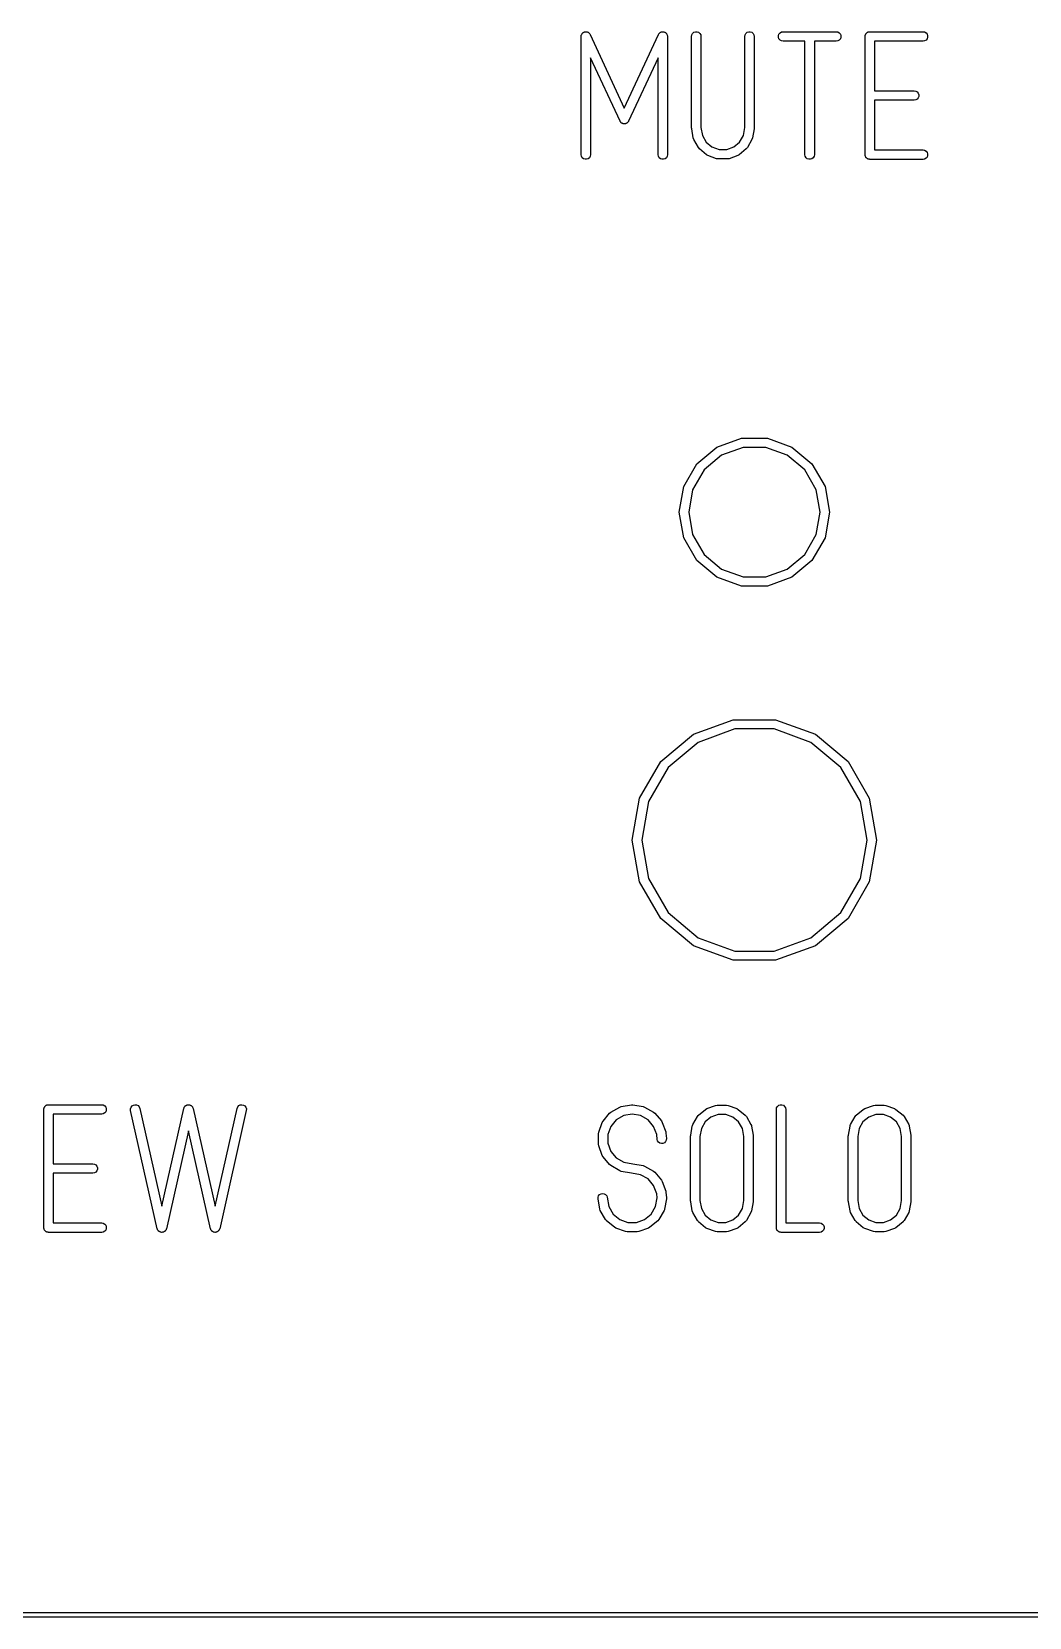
# Model space of a CAD drawing. Extents: x 10 to 493, y -203 to -71.
# Drawn here: x 121.76 to 143.02, y -203.25 to -169.47 of the extents above; entities that cross this region are included whole.
import ezdxf

# ---------------------------------------------------------------- set-up
doc = ezdxf.new("R2010")
doc.units = 0
doc.header["$MEASUREMENT"] = 0
doc.layers.add('BLACK', color=7, linetype='CONTINUOUS')

msp = doc.modelspace()

# ---------------------------------------------------------------- linework, layer by layer
at = {"layer": 'Black'}
for p, q in [((133.469, -169.569), (133.471, -169.556)), ((133.469, -172.089), (133.469, -169.569)), ((133.471, -169.556), (133.472, -169.543)), ((133.472, -169.543), (133.474, -169.539)), ((133.474, -169.539), (133.475, -169.535)), ((133.475, -169.535), (133.482, -169.523)), ((133.482, -169.523), (133.487, -169.512)), ((133.487, -169.512), (133.49, -169.508)), ((133.49, -169.508), (133.492, -169.505)), ((133.492, -169.505), (133.502, -169.496)), ((133.502, -169.496), (133.512, -169.487)), ((133.512, -169.487), (133.516, -169.485)), ((133.516, -169.485), (133.519, -169.482)), ((133.519, -169.482), (133.531, -169.478)), ((133.531, -169.478), (133.543, -169.472)), ((133.543, -169.472), (133.548, -169.472)), ((133.548, -169.472), (133.552, -169.471)), ((133.552, -169.471), (133.565, -169.471)), ((133.565, -169.471), (133.578, -169.469)), ((133.578, -169.469), (133.582, -169.471)), ((133.582, -169.471), (133.586, -169.471)), ((133.586, -169.471), (133.599, -169.475)), ((133.599, -169.475), (133.611, -169.478)), ((133.611, -169.478), (133.615, -169.481)), ((133.615, -169.481), (133.619, -169.482)), ((133.619, -169.482), (133.629, -169.491)), ((133.629, -169.491), (133.64, -169.498)), ((133.64, -169.498), (133.642, -169.502)), ((133.642, -169.502), (133.646, -169.505)), ((133.646, -169.505), (133.652, -169.516)), ((133.652, -169.516), (133.66, -169.527)), ((133.66, -169.527), (134.388, -171.096)), ((134.388, -171.096), (135.116, -169.527)), ((135.116, -169.527), (135.124, -169.516)), ((135.124, -169.516), (135.13, -169.505)), ((135.13, -169.505), (135.134, -169.502)), ((135.134, -169.502), (135.136, -169.498)), ((135.136, -169.498), (135.147, -169.491)), ((135.147, -169.491), (135.157, -169.482)), ((135.157, -169.482), (135.161, -169.481)), ((135.161, -169.481), (135.165, -169.478)), ((135.165, -169.478), (135.177, -169.475)), ((135.177, -169.475), (135.19, -169.471)), ((135.19, -169.471), (135.194, -169.471)), ((135.194, -169.471), (135.198, -169.469)), ((135.198, -169.469), (135.211, -169.471)), ((135.211, -169.471), (135.224, -169.471)), ((135.224, -169.471), (135.228, -169.472)), ((135.228, -169.472), (135.233, -169.472)), ((135.233, -169.472), (135.245, -169.478)), ((135.245, -169.478), (135.257, -169.482)), ((135.257, -169.482), (135.26, -169.485)), ((135.26, -169.485), (135.264, -169.487)), ((135.264, -169.487), (135.274, -169.496)), ((135.274, -169.496), (135.284, -169.505)), ((135.284, -169.505), (135.286, -169.508)), ((135.286, -169.508), (135.289, -169.512)), ((135.289, -169.512), (135.294, -169.523)), ((135.294, -169.523), (135.301, -169.535)), ((135.301, -169.535), (135.302, -169.539)), ((135.302, -169.539), (135.304, -169.543)), ((135.304, -169.543), (135.305, -169.556)), ((135.305, -169.556), (135.307, -169.569)), ((135.307, -169.569), (135.307, -172.089)), ((135.821, -169.569), (135.827, -169.535)), ((135.821, -171.522), (135.821, -169.569)), ((135.827, -169.535), (135.844, -169.505)), ((135.844, -169.505), (135.871, -169.482)), ((135.871, -169.482), (135.904, -169.471)), ((135.904, -169.471), (135.938, -169.471)), ((135.938, -169.471), (135.971, -169.482)), ((135.971, -169.482), (135.998, -169.505)), ((135.998, -169.505), (136.015, -169.535)), ((136.015, -169.535), (136.021, -169.569)), ((136.021, -169.569), (136.021, -171.513)), ((136.955, -169.569), (136.961, -169.535)), ((136.955, -171.513), (136.955, -169.569)), ((136.961, -169.535), (136.978, -169.505)), ((136.978, -169.505), (137.005, -169.482)), ((137.005, -169.482), (137.038, -169.471)), ((137.038, -169.471), (137.072, -169.471)), ((137.072, -169.471), (137.105, -169.482)), ((137.105, -169.482), (137.132, -169.505)), ((137.132, -169.505), (137.149, -169.535)), ((137.149, -169.535), (137.155, -169.569)), ((137.155, -169.569), (137.155, -171.522)), ((137.671, -169.552), (137.682, -169.519)), ((137.671, -169.586), (137.671, -169.552)), ((137.682, -169.519), (137.705, -169.492)), ((137.705, -169.492), (137.735, -169.475)), ((137.735, -169.475), (137.769, -169.469)), ((137.769, -169.469), (138.903, -169.469)), ((138.903, -169.469), (138.937, -169.475)), ((138.937, -169.475), (138.967, -169.492)), ((138.967, -169.492), (138.99, -169.519)), ((138.99, -169.519), (139.001, -169.552)), ((139.001, -169.552), (139.001, -169.586)), ((139.517, -169.569), (139.519, -169.56)), ((139.517, -172.089), (139.517, -169.569)), ((139.519, -169.552), (139.522, -169.543)), ((139.519, -169.56), (139.519, -169.552)), ((139.522, -169.543), (139.523, -169.535)), ((139.523, -169.535), (139.527, -169.527)), ((139.527, -169.527), (139.53, -169.519)), ((139.53, -169.519), (139.536, -169.512)), ((139.536, -169.512), (139.54, -169.505)), ((139.54, -169.505), (139.547, -169.499)), ((139.547, -169.499), (139.553, -169.492)), ((139.553, -169.492), (139.56, -169.488)), ((139.56, -169.488), (139.567, -169.482)), ((139.567, -169.482), (139.575, -169.479)), ((139.575, -169.479), (139.583, -169.475)), ((139.583, -169.475), (139.591, -169.474)), ((139.591, -169.474), (139.6, -169.471)), ((139.6, -169.471), (139.608, -169.471)), ((139.608, -169.471), (139.617, -169.469)), ((139.617, -169.469), (140.751, -169.469)), ((140.751, -169.469), (140.785, -169.475)), ((140.785, -169.475), (140.815, -169.492)), ((140.815, -169.492), (140.838, -169.519)), ((140.838, -169.519), (140.849, -169.552)), ((140.849, -169.552), (140.849, -169.586)), ((137.682, -169.619), (137.671, -169.586)), ((137.705, -169.646), (137.682, -169.619)), ((137.735, -169.663), (137.705, -169.646)), ((137.769, -169.669), (137.735, -169.663)), ((138.236, -169.669), (137.769, -169.669)), ((138.236, -172.089), (138.236, -169.669)), ((138.903, -169.669), (138.436, -169.669)), ((138.436, -169.669), (138.436, -172.089)), ((138.937, -169.663), (138.903, -169.669)), ((138.967, -169.646), (138.937, -169.663)), ((138.99, -169.619), (138.967, -169.646)), ((139.001, -169.586), (138.99, -169.619)), ((140.751, -169.669), (139.717, -169.669)), ((139.717, -169.669), (139.717, -170.729)), ((140.785, -169.663), (140.751, -169.669)), ((140.815, -169.646), (140.785, -169.663)), ((140.838, -169.619), (140.815, -169.646)), ((140.849, -169.586), (140.838, -169.619)), ((134.297, -171.375), (133.669, -170.022)), ((133.669, -170.022), (133.669, -172.089)), ((135.107, -170.022), (134.479, -171.375)), ((135.107, -172.089), (135.107, -170.022)), ((139.717, -170.729), (140.562, -170.729)), ((140.562, -170.929), (139.717, -170.929)), ((139.717, -170.929), (139.717, -171.989)), ((140.562, -170.729), (140.596, -170.735)), ((140.596, -170.923), (140.562, -170.929)), ((140.596, -170.735), (140.626, -170.752)), ((140.626, -170.906), (140.596, -170.923)), ((140.626, -170.752), (140.649, -170.779)), ((140.649, -170.879), (140.626, -170.906)), ((140.649, -170.779), (140.66, -170.812)), ((140.66, -170.846), (140.649, -170.879)), ((140.66, -170.812), (140.66, -170.846)), ((134.302, -171.382), (134.297, -171.375)), ((134.306, -171.39), (134.302, -171.382)), ((134.312, -171.397), (134.306, -171.39)), ((134.317, -171.404), (134.312, -171.397)), ((134.324, -171.409), (134.317, -171.404)), ((134.331, -171.415), (134.324, -171.409)), ((134.339, -171.419), (134.331, -171.415)), ((134.346, -171.424), (134.339, -171.419)), ((134.354, -171.426), (134.346, -171.424)), ((134.362, -171.43), (134.354, -171.426)), ((134.371, -171.43), (134.362, -171.43)), ((134.379, -171.433), (134.371, -171.43)), ((134.388, -171.432), (134.379, -171.433)), ((134.397, -171.433), (134.388, -171.432)), ((134.405, -171.43), (134.397, -171.433)), ((134.414, -171.43), (134.405, -171.43)), ((134.422, -171.426), (134.414, -171.43)), ((134.43, -171.424), (134.422, -171.426)), ((134.437, -171.419), (134.43, -171.424)), ((134.445, -171.415), (134.437, -171.419)), ((134.452, -171.409), (134.445, -171.415)), ((134.459, -171.404), (134.452, -171.409)), ((134.464, -171.397), (134.459, -171.404)), ((134.47, -171.39), (134.464, -171.397)), ((134.474, -171.382), (134.47, -171.39)), ((134.479, -171.375), (134.474, -171.382)), ((135.823, -171.531), (135.821, -171.522)), ((135.823, -171.539), (135.823, -171.531)), ((135.857, -171.733), (135.823, -171.539)), ((136.021, -171.513), (136.051, -171.681)), ((136.925, -171.681), (136.955, -171.513)), ((137.153, -171.539), (137.119, -171.733)), ((137.155, -171.522), (137.153, -171.531)), ((137.153, -171.531), (137.153, -171.539)), ((135.869, -171.766), (135.857, -171.733)), ((135.967, -171.936), (135.869, -171.766)), ((135.975, -171.945), (135.967, -171.936)), ((135.989, -171.963), (135.975, -171.945)), ((136.051, -171.681), (136.131, -171.821)), ((136.131, -171.821), (136.255, -171.925)), ((136.255, -171.925), (136.407, -171.98)), ((136.569, -171.98), (136.721, -171.925)), ((136.721, -171.925), (136.845, -171.821)), ((136.845, -171.821), (136.925, -171.681)), ((137.009, -171.936), (136.992, -171.957)), ((137.107, -171.766), (137.009, -171.936)), ((137.119, -171.733), (137.107, -171.766)), ((133.475, -172.123), (133.469, -172.089)), ((133.492, -172.153), (133.475, -172.123)), ((133.519, -172.176), (133.492, -172.153)), ((133.552, -172.187), (133.519, -172.176)), ((133.586, -172.187), (133.552, -172.187)), ((133.619, -172.176), (133.586, -172.187)), ((133.646, -172.153), (133.619, -172.176)), ((133.663, -172.123), (133.646, -172.153)), ((133.669, -172.089), (133.663, -172.123)), ((135.113, -172.123), (135.107, -172.089)), ((135.13, -172.153), (135.113, -172.123)), ((135.157, -172.176), (135.13, -172.153)), ((135.19, -172.187), (135.157, -172.176)), ((135.224, -172.187), (135.19, -172.187)), ((135.257, -172.176), (135.224, -172.187)), ((135.284, -172.153), (135.257, -172.176)), ((135.301, -172.123), (135.284, -172.153)), ((135.307, -172.089), (135.301, -172.123)), ((136.14, -172.09), (135.989, -171.963)), ((136.17, -172.107), (136.14, -172.09)), ((136.355, -172.174), (136.17, -172.107)), ((136.39, -172.18), (136.355, -172.174)), ((136.586, -172.18), (136.39, -172.18)), ((136.407, -171.98), (136.569, -171.98)), ((136.621, -172.174), (136.586, -172.18)), ((136.806, -172.107), (136.621, -172.174)), ((136.819, -172.099), (136.806, -172.107)), ((136.836, -172.09), (136.819, -172.099)), ((136.987, -171.963), (136.836, -172.09)), ((136.992, -171.957), (136.987, -171.963)), ((138.242, -172.123), (138.236, -172.089)), ((138.259, -172.153), (138.242, -172.123)), ((138.286, -172.176), (138.259, -172.153)), ((138.319, -172.187), (138.286, -172.176)), ((138.353, -172.187), (138.319, -172.187)), ((138.386, -172.176), (138.353, -172.187)), ((138.413, -172.153), (138.386, -172.176)), ((138.43, -172.123), (138.413, -172.153)), ((138.436, -172.089), (138.43, -172.123)), ((139.519, -172.098), (139.517, -172.089)), ((139.519, -172.106), (139.519, -172.098)), ((139.522, -172.115), (139.519, -172.106)), ((139.523, -172.123), (139.522, -172.115)), ((139.527, -172.131), (139.523, -172.123)), ((139.53, -172.139), (139.527, -172.131)), ((139.536, -172.146), (139.53, -172.139)), ((139.54, -172.153), (139.536, -172.146)), ((139.547, -172.159), (139.54, -172.153)), ((139.553, -172.166), (139.547, -172.159)), ((139.56, -172.17), (139.553, -172.166)), ((139.567, -172.176), (139.56, -172.17)), ((139.575, -172.179), (139.567, -172.176)), ((139.583, -172.183), (139.575, -172.179)), ((139.591, -172.184), (139.583, -172.183)), ((139.6, -172.187), (139.591, -172.184)), ((139.608, -172.187), (139.6, -172.187)), ((139.617, -172.189), (139.608, -172.187)), ((140.751, -172.189), (139.617, -172.189)), ((139.717, -171.989), (140.751, -171.989)), ((140.751, -171.989), (140.785, -171.995)), ((140.785, -172.183), (140.751, -172.189)), ((140.785, -171.995), (140.815, -172.012)), ((140.815, -172.166), (140.785, -172.183)), ((140.815, -172.012), (140.838, -172.039)), ((140.838, -172.139), (140.815, -172.166)), ((140.838, -172.039), (140.849, -172.072)), ((140.849, -172.106), (140.838, -172.139)), ((140.849, -172.072), (140.849, -172.106)), ((135.934, -178.677), (136.36, -178.319)), ((136.36, -178.319), (136.882, -178.129)), ((136.917, -178.326), (136.46, -178.493)), ((136.882, -178.129), (137.438, -178.129)), ((137.403, -178.326), (136.917, -178.326)), ((137.86, -178.493), (137.403, -178.326)), ((137.438, -178.129), (137.96, -178.319)), ((137.96, -178.319), (138.386, -178.677)), ((135.656, -179.158), (135.934, -178.677)), ((136.46, -178.493), (136.088, -178.805)), ((138.232, -178.805), (137.86, -178.493)), ((138.386, -178.677), (138.664, -179.158)), ((136.088, -178.805), (135.844, -179.226)), ((138.476, -179.226), (138.232, -178.805)), ((135.56, -179.705), (135.656, -179.158)), ((135.844, -179.226), (135.76, -179.705)), ((138.56, -179.705), (138.476, -179.226)), ((138.664, -179.158), (138.76, -179.705)), ((135.656, -180.252), (135.56, -179.705)), ((135.76, -179.705), (135.844, -180.184)), ((138.476, -180.184), (138.56, -179.705)), ((138.76, -179.705), (138.664, -180.252)), ((135.934, -180.733), (135.656, -180.252)), ((135.844, -180.184), (136.088, -180.605)), ((138.232, -180.605), (138.476, -180.184)), ((138.664, -180.252), (138.386, -180.733)), ((136.088, -180.605), (136.46, -180.917)), ((137.86, -180.917), (138.232, -180.605)), ((136.36, -181.091), (135.934, -180.733)), ((136.46, -180.917), (136.917, -181.084)), ((137.403, -181.084), (137.86, -180.917)), ((138.386, -180.733), (137.96, -181.091)), ((136.882, -181.281), (136.36, -181.091)), ((137.438, -181.281), (136.882, -181.281)), ((136.917, -181.084), (137.403, -181.084)), ((137.96, -181.091), (137.438, -181.281)), ((135.166, -185.017), (135.859, -184.436)), ((135.859, -184.436), (136.708, -184.127)), ((136.743, -184.324), (135.959, -184.609)), ((136.708, -184.127), (137.612, -184.127)), ((137.577, -184.324), (136.743, -184.324)), ((138.361, -184.609), (137.577, -184.324)), ((137.612, -184.127), (138.461, -184.436)), ((138.461, -184.436), (139.154, -185.017)), ((135.959, -184.609), (135.32, -185.146)), ((139, -185.146), (138.361, -184.609)), ((134.715, -185.8), (135.166, -185.017)), ((139.154, -185.017), (139.605, -185.8)), ((135.32, -185.146), (134.902, -185.868)), ((139.418, -185.868), (139, -185.146)), ((134.558, -186.69), (134.715, -185.8)), ((134.902, -185.868), (134.758, -186.69)), ((139.562, -186.69), (139.418, -185.868)), ((139.605, -185.8), (139.762, -186.69)), ((134.715, -187.58), (134.558, -186.69)), ((134.758, -186.69), (134.902, -187.512)), ((139.418, -187.512), (139.562, -186.69)), ((139.762, -186.69), (139.605, -187.58)), ((135.166, -188.363), (134.715, -187.58)), ((134.902, -187.512), (135.32, -188.234)), ((139, -188.234), (139.418, -187.512)), ((139.605, -187.58), (139.154, -188.363)), ((135.859, -188.944), (135.166, -188.363)), ((135.32, -188.234), (135.959, -188.771)), ((138.361, -188.771), (139, -188.234)), ((139.154, -188.363), (138.461, -188.944)), ((135.959, -188.771), (136.743, -189.056)), ((137.577, -189.056), (138.361, -188.771)), ((136.708, -189.253), (135.859, -188.944)), ((136.743, -189.056), (137.577, -189.056)), ((138.461, -188.944), (137.612, -189.253)), ((137.612, -189.253), (136.708, -189.253)), ((122.021, -192.429), (122.023, -192.42)), ((122.021, -194.949), (122.021, -192.429)), ((122.023, -192.412), (122.026, -192.403)), ((122.023, -192.42), (122.023, -192.412)), ((122.026, -192.403), (122.027, -192.395)), ((122.027, -192.395), (122.031, -192.387)), ((122.031, -192.387), (122.034, -192.379)), ((122.034, -192.379), (122.04, -192.372)), ((122.04, -192.372), (122.044, -192.365)), ((122.044, -192.365), (122.051, -192.359)), ((122.051, -192.359), (122.057, -192.352)), ((122.057, -192.352), (122.064, -192.348)), ((122.064, -192.348), (122.071, -192.342)), ((122.071, -192.342), (122.079, -192.339)), ((122.079, -192.339), (122.087, -192.335)), ((122.087, -192.335), (122.095, -192.334)), ((122.095, -192.334), (122.104, -192.331)), ((122.104, -192.331), (122.112, -192.331)), ((122.112, -192.331), (122.121, -192.329)), ((122.121, -192.329), (123.255, -192.329)), ((123.255, -192.529), (122.221, -192.529)), ((122.221, -192.529), (122.221, -193.589)), ((123.255, -192.329), (123.289, -192.335)), ((123.289, -192.523), (123.255, -192.529)), ((123.289, -192.335), (123.319, -192.352)), ((123.319, -192.506), (123.289, -192.523)), ((123.319, -192.352), (123.342, -192.379)), ((123.342, -192.479), (123.319, -192.506)), ((123.342, -192.379), (123.353, -192.412)), ((123.353, -192.446), (123.342, -192.479)), ((123.353, -192.412), (123.353, -192.446)), ((123.87, -192.416), (123.88, -192.383)), ((123.871, -192.451), (123.87, -192.416)), ((124.438, -194.971), (123.871, -192.451)), ((123.88, -192.383), (123.901, -192.355)), ((123.901, -192.355), (123.93, -192.337)), ((123.93, -192.337), (123.964, -192.329)), ((123.964, -192.329), (123.999, -192.334)), ((123.999, -192.334), (124.03, -192.349)), ((124.03, -192.349), (124.053, -192.375)), ((124.053, -192.375), (124.067, -192.407)), ((124.067, -192.407), (124.536, -194.493)), ((124.536, -194.493), (125.005, -192.407)), ((125.005, -192.407), (125.01, -192.395)), ((125.01, -192.395), (125.014, -192.383)), ((125.014, -192.383), (125.017, -192.379)), ((125.017, -192.379), (125.019, -192.375)), ((125.019, -192.375), (125.027, -192.366)), ((125.027, -192.366), (125.035, -192.355)), ((125.035, -192.355), (125.039, -192.353)), ((125.039, -192.353), (125.042, -192.349)), ((125.042, -192.349), (125.054, -192.344)), ((125.054, -192.344), (125.064, -192.337)), ((125.064, -192.337), (125.069, -192.336)), ((125.069, -192.336), (125.073, -192.334)), ((125.073, -192.334), (125.086, -192.332)), ((125.086, -192.332), (125.098, -192.329)), ((125.098, -192.329), (125.103, -192.33)), ((125.103, -192.33), (125.108, -192.329)), ((125.108, -192.329), (125.12, -192.332)), ((125.12, -192.332), (125.133, -192.334)), ((125.133, -192.334), (125.137, -192.336)), ((125.137, -192.336), (125.142, -192.337)), ((125.142, -192.337), (125.152, -192.344)), ((125.152, -192.344), (125.164, -192.349)), ((125.164, -192.349), (125.167, -192.353)), ((125.167, -192.353), (125.171, -192.355)), ((125.171, -192.355), (125.179, -192.366)), ((125.179, -192.366), (125.187, -192.375)), ((125.187, -192.375), (125.189, -192.379)), ((125.189, -192.379), (125.192, -192.383)), ((125.192, -192.383), (125.196, -192.395)), ((125.196, -192.395), (125.201, -192.407)), ((125.201, -192.407), (125.67, -194.493)), ((125.67, -194.493), (126.139, -192.407)), ((126.335, -192.451), (125.768, -194.971)), ((126.139, -192.407), (126.153, -192.375)), ((126.153, -192.375), (126.176, -192.349)), ((126.176, -192.349), (126.207, -192.334)), ((126.207, -192.334), (126.242, -192.329)), ((126.242, -192.329), (126.276, -192.337)), ((126.276, -192.337), (126.305, -192.355)), ((126.305, -192.355), (126.326, -192.383)), ((126.326, -192.383), (126.336, -192.416)), ((126.336, -192.416), (126.335, -192.451)), ((133.934, -192.68), (134.074, -192.512)), ((134.074, -192.512), (134.101, -192.49)), ((134.101, -192.49), (134.291, -192.38)), ((134.291, -192.38), (134.307, -192.374)), ((134.307, -192.374), (134.323, -192.369)), ((134.323, -192.369), (134.538, -192.331)), ((134.556, -192.53), (134.375, -192.562)), ((134.538, -192.331), (134.538, -192.331)), ((134.538, -192.331), (134.538, -192.331)), ((134.538, -192.331), (134.539, -192.331)), ((134.539, -192.331), (134.555, -192.331)), ((134.555, -192.331), (134.573, -192.33)), ((134.736, -192.561), (134.556, -192.53)), ((134.573, -192.33), (134.788, -192.367)), ((134.788, -192.367), (134.82, -192.379)), ((134.82, -192.379), (135.009, -192.487)), ((135.009, -192.487), (135.036, -192.509)), ((135.036, -192.509), (135.177, -192.675)), ((135.968, -192.555), (136.119, -192.428)), ((136.119, -192.428), (136.149, -192.411)), ((136.149, -192.411), (136.334, -192.344)), ((136.386, -192.538), (136.234, -192.593)), ((136.334, -192.344), (136.369, -192.338)), ((136.369, -192.338), (136.565, -192.338)), ((136.548, -192.538), (136.386, -192.538)), ((136.7, -192.593), (136.548, -192.538)), ((136.565, -192.338), (136.6, -192.344)), ((136.6, -192.344), (136.785, -192.411)), ((136.785, -192.411), (136.791, -192.415)), ((136.791, -192.415), (136.815, -192.428)), ((136.815, -192.428), (136.966, -192.555)), ((137.627, -192.429), (137.633, -192.395)), ((137.627, -194.949), (137.627, -192.429)), ((137.633, -192.395), (137.65, -192.365)), ((137.65, -192.365), (137.677, -192.342)), ((137.677, -192.342), (137.71, -192.331)), ((137.71, -192.331), (137.744, -192.331)), ((137.744, -192.331), (137.777, -192.342)), ((137.777, -192.342), (137.804, -192.365)), ((137.804, -192.365), (137.821, -192.395)), ((137.821, -192.395), (137.827, -192.429)), ((137.827, -192.429), (137.827, -194.849)), ((139.328, -192.555), (139.479, -192.428)), ((139.479, -192.428), (139.509, -192.411)), ((139.509, -192.411), (139.694, -192.344)), ((139.746, -192.538), (139.594, -192.593)), ((139.694, -192.344), (139.729, -192.338)), ((139.729, -192.338), (139.925, -192.338)), ((139.908, -192.538), (139.746, -192.538)), ((140.06, -192.593), (139.908, -192.538)), ((139.925, -192.338), (139.96, -192.344)), ((139.96, -192.344), (140.145, -192.411)), ((140.145, -192.411), (140.151, -192.415)), ((140.151, -192.415), (140.175, -192.428)), ((140.175, -192.428), (140.326, -192.555)), ((125.103, -192.885), (124.634, -194.971)), ((125.572, -194.971), (125.103, -192.885)), ((133.842, -192.915), (133.916, -192.71)), ((133.916, -192.71), (133.934, -192.68)), ((134.098, -192.795), (134.036, -192.967)), ((134.216, -192.654), (134.098, -192.795)), ((134.375, -192.562), (134.216, -192.654)), ((134.895, -192.652), (134.736, -192.561)), ((135.013, -192.791), (134.895, -192.652)), ((135.078, -192.966), (135.013, -192.791)), ((135.177, -192.675), (135.194, -192.705)), ((135.194, -192.705), (135.27, -192.909)), ((135.802, -192.979), (135.836, -192.785)), ((135.836, -192.785), (135.84, -192.774)), ((135.84, -192.774), (135.848, -192.752)), ((135.848, -192.752), (135.946, -192.582)), ((135.946, -192.582), (135.962, -192.562)), ((135.962, -192.562), (135.968, -192.555)), ((136.03, -192.837), (136, -193.005)), ((136.11, -192.697), (136.03, -192.837)), ((136.234, -192.593), (136.11, -192.697)), ((136.824, -192.697), (136.7, -192.593)), ((136.904, -192.837), (136.824, -192.697)), ((136.934, -193.005), (136.904, -192.837)), ((136.966, -192.555), (136.966, -192.555)), ((136.966, -192.555), (136.988, -192.582)), ((136.988, -192.582), (137.086, -192.752)), ((137.086, -192.752), (137.094, -192.774)), ((137.094, -192.774), (137.098, -192.785)), ((137.098, -192.785), (137.132, -192.979)), ((139.162, -192.979), (139.196, -192.785)), ((139.196, -192.785), (139.2, -192.774)), ((139.2, -192.774), (139.208, -192.752)), ((139.208, -192.752), (139.306, -192.582)), ((139.306, -192.582), (139.322, -192.562)), ((139.322, -192.562), (139.328, -192.555)), ((139.39, -192.837), (139.36, -193.005)), ((139.47, -192.697), (139.39, -192.837)), ((139.594, -192.593), (139.47, -192.697)), ((140.184, -192.697), (140.06, -192.593)), ((140.264, -192.837), (140.184, -192.697)), ((140.294, -193.005), (140.264, -192.837)), ((140.326, -192.555), (140.326, -192.555)), ((140.326, -192.555), (140.348, -192.582)), ((140.348, -192.582), (140.446, -192.752)), ((140.446, -192.752), (140.454, -192.774)), ((140.454, -192.774), (140.458, -192.785)), ((140.458, -192.785), (140.492, -192.979)), ((133.836, -192.95), (133.842, -192.915)), ((133.836, -193.168), (133.836, -192.95)), ((133.842, -193.203), (133.836, -193.168)), ((133.916, -193.408), (133.842, -193.203)), ((134.036, -192.967), (134.036, -193.151)), ((134.036, -193.151), (134.098, -193.323)), ((135.086, -193.068), (135.078, -192.966)), ((135.095, -193.101), (135.086, -193.068)), ((135.115, -193.13), (135.095, -193.101)), ((135.144, -193.15), (135.115, -193.13)), ((135.177, -193.159), (135.144, -193.15)), ((135.212, -193.156), (135.177, -193.159)), ((135.243, -193.141), (135.212, -193.156)), ((135.268, -193.116), (135.243, -193.141)), ((135.283, -193.085), (135.268, -193.116)), ((135.27, -192.909), (135.272, -192.923)), ((135.272, -192.923), (135.276, -192.935)), ((135.276, -192.935), (135.286, -193.05)), ((135.286, -193.05), (135.283, -193.085)), ((135.8, -192.996), (135.802, -192.987)), ((135.8, -194.382), (135.8, -192.996)), ((135.802, -192.987), (135.802, -192.979)), ((136, -193.005), (136, -194.373)), ((136.934, -194.373), (136.934, -193.005)), ((137.132, -192.979), (137.132, -192.987)), ((137.132, -192.987), (137.134, -192.996)), ((137.134, -192.996), (137.134, -194.382)), ((139.16, -192.996), (139.162, -192.987)), ((139.16, -194.382), (139.16, -192.996)), ((139.162, -192.987), (139.162, -192.979)), ((139.36, -193.005), (139.36, -194.373)), ((140.294, -194.373), (140.294, -193.005)), ((140.492, -192.979), (140.492, -192.987)), ((140.492, -192.987), (140.494, -192.996)), ((140.494, -192.996), (140.494, -194.382)), ((133.934, -193.438), (133.916, -193.408)), ((134.074, -193.606), (133.934, -193.438)), ((134.098, -193.323), (134.216, -193.464)), ((134.216, -193.464), (134.375, -193.556)), ((134.375, -193.556), (134.573, -193.59)), ((122.221, -193.589), (123.066, -193.589)), ((123.066, -193.789), (122.221, -193.789)), ((122.221, -193.789), (122.221, -194.849)), ((123.066, -193.589), (123.1, -193.595)), ((123.1, -193.783), (123.066, -193.789)), ((123.1, -193.595), (123.13, -193.612)), ((123.13, -193.766), (123.1, -193.783)), ((123.13, -193.612), (123.153, -193.639)), ((123.153, -193.739), (123.13, -193.766)), ((123.153, -193.639), (123.164, -193.672)), ((123.164, -193.706), (123.153, -193.739)), ((123.164, -193.672), (123.164, -193.706)), ((134.101, -193.628), (134.074, -193.606)), ((134.291, -193.738), (134.101, -193.628)), ((134.307, -193.744), (134.291, -193.738)), ((134.323, -193.749), (134.307, -193.744)), ((134.539, -193.787), (134.323, -193.749)), ((134.539, -193.788), (134.539, -193.787)), ((134.539, -193.787), (134.539, -193.787)), ((134.736, -193.821), (134.539, -193.788)), ((134.573, -193.59), (134.573, -193.59)), ((134.573, -193.59), (134.788, -193.627)), ((134.895, -193.912), (134.736, -193.821)), ((134.788, -193.627), (134.82, -193.639)), ((134.82, -193.639), (135.009, -193.747)), ((135.009, -193.747), (135.036, -193.769)), ((135.036, -193.769), (135.177, -193.935)), ((133.862, -194.242), (133.892, -194.225)), ((133.892, -194.225), (133.926, -194.219)), ((133.926, -194.219), (133.96, -194.225)), ((133.96, -194.225), (133.99, -194.242)), ((135.013, -194.051), (134.895, -193.912)), ((135.078, -194.226), (135.013, -194.051)), ((135.085, -194.315), (135.078, -194.226)), ((135.177, -193.935), (135.194, -193.965)), ((135.194, -193.965), (135.27, -194.169)), ((135.27, -194.169), (135.272, -194.183)), ((135.272, -194.183), (135.276, -194.195)), ((135.276, -194.195), (135.286, -194.31)), ((133.828, -194.302), (133.839, -194.269)), ((133.828, -194.336), (133.828, -194.302)), ((133.866, -194.552), (133.828, -194.336)), ((133.839, -194.269), (133.862, -194.242)), ((133.877, -194.584), (133.866, -194.552)), ((133.99, -194.242), (134.013, -194.269)), ((134.013, -194.269), (134.024, -194.302)), ((134.024, -194.302), (134.059, -194.5)), ((134.059, -194.5), (134.151, -194.659)), ((134.961, -194.659), (135.053, -194.5)), ((135.053, -194.5), (135.085, -194.315)), ((135.241, -194.566), (135.235, -194.584)), ((135.246, -194.552), (135.241, -194.566)), ((135.284, -194.336), (135.246, -194.552)), ((135.286, -194.31), (135.284, -194.323)), ((135.284, -194.323), (135.284, -194.336)), ((135.802, -194.391), (135.8, -194.382)), ((135.802, -194.399), (135.802, -194.391)), ((135.836, -194.593), (135.802, -194.399)), ((136, -194.373), (136.03, -194.541)), ((136.03, -194.541), (136.11, -194.681)), ((136.824, -194.681), (136.904, -194.541)), ((136.904, -194.541), (136.934, -194.373)), ((137.132, -194.399), (137.098, -194.593)), ((137.134, -194.382), (137.132, -194.391)), ((137.132, -194.391), (137.132, -194.399)), ((139.162, -194.391), (139.16, -194.382)), ((139.162, -194.399), (139.162, -194.391)), ((139.196, -194.593), (139.162, -194.399)), ((139.36, -194.373), (139.39, -194.541)), ((139.39, -194.541), (139.47, -194.681)), ((140.184, -194.681), (140.264, -194.541)), ((140.264, -194.541), (140.294, -194.373)), ((140.492, -194.399), (140.458, -194.593)), ((140.494, -194.382), (140.492, -194.391)), ((140.492, -194.391), (140.492, -194.399)), ((122.221, -194.849), (123.255, -194.849)), ((123.255, -194.849), (123.289, -194.855)), ((123.289, -194.855), (123.319, -194.872)), ((123.319, -194.872), (123.342, -194.899)), ((123.342, -194.899), (123.353, -194.932)), ((133.987, -194.774), (133.877, -194.584)), ((134.008, -194.799), (133.987, -194.774)), ((134.009, -194.801), (134.008, -194.799)), ((134.177, -194.941), (134.009, -194.801)), ((134.151, -194.659), (134.292, -194.777)), ((134.292, -194.777), (134.464, -194.839)), ((134.464, -194.839), (134.648, -194.839)), ((134.648, -194.839), (134.82, -194.777)), ((134.82, -194.777), (134.961, -194.659)), ((135.103, -194.801), (134.935, -194.941)), ((135.125, -194.774), (135.103, -194.801)), ((135.235, -194.584), (135.125, -194.774)), ((135.848, -194.626), (135.836, -194.593)), ((135.946, -194.796), (135.848, -194.626)), ((135.958, -194.811), (135.946, -194.796)), ((135.968, -194.823), (135.958, -194.811)), ((136.119, -194.95), (135.968, -194.823)), ((136.11, -194.681), (136.234, -194.785)), ((136.234, -194.785), (136.386, -194.84)), ((136.386, -194.84), (136.548, -194.84)), ((136.548, -194.84), (136.7, -194.785)), ((136.7, -194.785), (136.824, -194.681)), ((136.966, -194.823), (136.815, -194.95)), ((136.968, -194.821), (136.966, -194.823)), ((136.988, -194.796), (136.968, -194.821)), ((137.086, -194.626), (136.988, -194.796)), ((137.098, -194.593), (137.086, -194.626)), ((137.827, -194.849), (138.546, -194.849)), ((138.546, -194.849), (138.58, -194.855)), ((138.58, -194.855), (138.61, -194.872)), ((138.61, -194.872), (138.633, -194.899)), ((138.633, -194.899), (138.644, -194.932)), ((139.208, -194.626), (139.196, -194.593)), ((139.306, -194.796), (139.208, -194.626)), ((139.318, -194.811), (139.306, -194.796)), ((139.328, -194.823), (139.318, -194.811)), ((139.479, -194.95), (139.328, -194.823)), ((139.47, -194.681), (139.594, -194.785)), ((139.594, -194.785), (139.746, -194.84)), ((139.746, -194.84), (139.908, -194.84)), ((139.908, -194.84), (140.06, -194.785)), ((140.06, -194.785), (140.184, -194.681)), ((140.326, -194.823), (140.175, -194.95)), ((140.328, -194.821), (140.326, -194.823)), ((140.348, -194.796), (140.328, -194.821)), ((140.446, -194.626), (140.348, -194.796)), ((140.458, -194.593), (140.446, -194.626)), ((122.023, -194.958), (122.021, -194.949)), ((122.023, -194.966), (122.023, -194.958)), ((122.026, -194.975), (122.023, -194.966)), ((122.027, -194.983), (122.026, -194.975)), ((122.031, -194.991), (122.027, -194.983)), ((122.034, -194.999), (122.031, -194.991)), ((122.04, -195.006), (122.034, -194.999)), ((122.044, -195.013), (122.04, -195.006)), ((122.051, -195.019), (122.044, -195.013)), ((122.057, -195.026), (122.051, -195.019)), ((122.064, -195.03), (122.057, -195.026)), ((122.071, -195.036), (122.064, -195.03)), ((122.079, -195.039), (122.071, -195.036)), ((122.087, -195.043), (122.079, -195.039)), ((122.095, -195.044), (122.087, -195.043)), ((122.104, -195.047), (122.095, -195.044)), ((122.112, -195.047), (122.104, -195.047)), ((122.121, -195.049), (122.112, -195.047)), ((123.255, -195.049), (122.121, -195.049)), ((123.289, -195.043), (123.255, -195.049)), ((123.319, -195.026), (123.289, -195.043)), ((123.342, -194.999), (123.319, -195.026)), ((123.353, -194.966), (123.342, -194.999)), ((123.353, -194.932), (123.353, -194.966)), ((124.443, -194.983), (124.438, -194.971)), ((124.447, -194.995), (124.443, -194.983)), ((124.45, -194.999), (124.447, -194.995)), ((124.452, -195.003), (124.45, -194.999)), ((124.46, -195.012), (124.452, -195.003)), ((124.468, -195.023), (124.46, -195.012)), ((124.472, -195.025), (124.468, -195.023)), ((124.475, -195.029), (124.472, -195.025)), ((124.487, -195.034), (124.475, -195.029)), ((124.497, -195.041), (124.487, -195.034)), ((124.502, -195.042), (124.497, -195.041)), ((124.506, -195.044), (124.502, -195.042)), ((124.519, -195.046), (124.506, -195.044)), ((124.531, -195.049), (124.519, -195.046)), ((124.536, -195.048), (124.531, -195.049)), ((124.541, -195.049), (124.536, -195.048)), ((124.553, -195.046), (124.541, -195.049)), ((124.566, -195.044), (124.553, -195.046)), ((124.57, -195.042), (124.566, -195.044)), ((124.575, -195.041), (124.57, -195.042)), ((124.585, -195.034), (124.575, -195.041)), ((124.597, -195.029), (124.585, -195.034)), ((124.6, -195.025), (124.597, -195.029)), ((124.604, -195.023), (124.6, -195.025)), ((124.612, -195.012), (124.604, -195.023)), ((124.62, -195.003), (124.612, -195.012)), ((124.622, -194.999), (124.62, -195.003)), ((124.625, -194.995), (124.622, -194.999)), ((124.629, -194.983), (124.625, -194.995)), ((124.634, -194.971), (124.629, -194.983)), ((125.577, -194.983), (125.572, -194.971)), ((125.581, -194.995), (125.577, -194.983)), ((125.584, -194.999), (125.581, -194.995)), ((125.586, -195.003), (125.584, -194.999)), ((125.594, -195.012), (125.586, -195.003)), ((125.602, -195.023), (125.594, -195.012)), ((125.606, -195.025), (125.602, -195.023)), ((125.609, -195.029), (125.606, -195.025)), ((125.621, -195.034), (125.609, -195.029)), ((125.631, -195.041), (125.621, -195.034)), ((125.636, -195.042), (125.631, -195.041)), ((125.64, -195.044), (125.636, -195.042)), ((125.653, -195.046), (125.64, -195.044)), ((125.665, -195.049), (125.653, -195.046)), ((125.67, -195.048), (125.665, -195.049)), ((125.675, -195.049), (125.67, -195.048)), ((125.687, -195.046), (125.675, -195.049)), ((125.7, -195.044), (125.687, -195.046)), ((125.704, -195.042), (125.7, -195.044)), ((125.709, -195.041), (125.704, -195.042)), ((125.719, -195.034), (125.709, -195.041)), ((125.731, -195.029), (125.719, -195.034)), ((125.734, -195.025), (125.731, -195.029)), ((125.738, -195.023), (125.734, -195.025)), ((125.746, -195.012), (125.738, -195.023)), ((125.754, -195.003), (125.746, -195.012)), ((125.756, -194.999), (125.754, -195.003)), ((125.759, -194.995), (125.756, -194.999)), ((125.763, -194.983), (125.759, -194.995)), ((125.768, -194.971), (125.763, -194.983)), ((134.205, -194.958), (134.177, -194.941)), ((134.207, -194.959), (134.205, -194.958)), ((134.412, -195.033), (134.207, -194.959)), ((134.447, -195.039), (134.412, -195.033)), ((134.665, -195.039), (134.447, -195.039)), ((134.7, -195.033), (134.665, -195.039)), ((134.905, -194.959), (134.7, -195.033)), ((134.935, -194.941), (134.905, -194.959)), ((136.149, -194.967), (136.119, -194.95)), ((136.334, -195.034), (136.149, -194.967)), ((136.369, -195.04), (136.334, -195.034)), ((136.565, -195.04), (136.369, -195.04)), ((136.6, -195.034), (136.565, -195.04)), ((136.785, -194.967), (136.6, -195.034)), ((136.796, -194.961), (136.785, -194.967)), ((136.815, -194.95), (136.796, -194.961)), ((137.629, -194.958), (137.627, -194.949)), ((137.629, -194.966), (137.629, -194.958)), ((137.632, -194.975), (137.629, -194.966)), ((137.633, -194.983), (137.632, -194.975)), ((137.637, -194.991), (137.633, -194.983)), ((137.64, -194.999), (137.637, -194.991)), ((137.646, -195.006), (137.64, -194.999)), ((137.65, -195.013), (137.646, -195.006)), ((137.657, -195.019), (137.65, -195.013)), ((137.663, -195.026), (137.657, -195.019)), ((137.67, -195.03), (137.663, -195.026)), ((137.677, -195.036), (137.67, -195.03)), ((137.685, -195.039), (137.677, -195.036)), ((137.693, -195.043), (137.685, -195.039)), ((137.701, -195.044), (137.693, -195.043)), ((137.71, -195.047), (137.701, -195.044)), ((137.718, -195.047), (137.71, -195.047)), ((137.727, -195.049), (137.718, -195.047)), ((138.546, -195.049), (137.727, -195.049)), ((138.58, -195.043), (138.546, -195.049)), ((138.61, -195.026), (138.58, -195.043)), ((138.633, -194.999), (138.61, -195.026)), ((138.644, -194.966), (138.633, -194.999)), ((138.644, -194.932), (138.644, -194.966)), ((139.509, -194.967), (139.479, -194.95)), ((139.694, -195.034), (139.509, -194.967)), ((139.729, -195.04), (139.694, -195.034)), ((139.925, -195.04), (139.729, -195.04)), ((139.96, -195.034), (139.925, -195.04)), ((140.145, -194.967), (139.96, -195.034)), ((140.156, -194.961), (140.145, -194.967)), ((140.175, -194.95), (140.156, -194.961)), ((492.76, -203.25), (10.16, -203.25)), ((38.785, -203.15), (464.135, -203.15))]:
    msp.add_line(p, q, dxfattribs=at)

doc.saveas('drawing.dxf')
